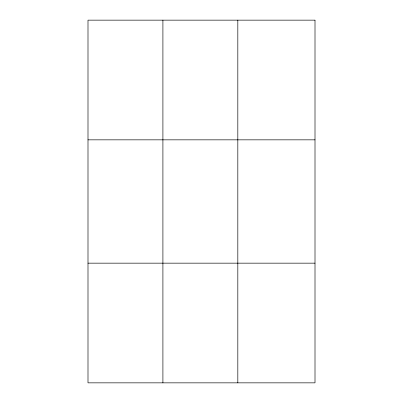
<?xml version="1.0" encoding="UTF-8"?>
<svg xmlns="http://www.w3.org/2000/svg" width="403" height="403" viewBox="0 0 403 403"><rect width="100%" height="100%" fill="white"/><g stroke="black" fill="none" stroke-linecap="round" stroke-linejoin="round"><path stroke-width="0.6" d="M162.908 20.15L162.908 382.85M237.82 20.15L237.82 382.85M87.995 139.841L315.005 139.841M87.995 263.159L315.005 263.159M315.005 20.15L315.005 382.85L87.995 382.85L87.995 20.15L315.005 20.15"/></g></svg>
